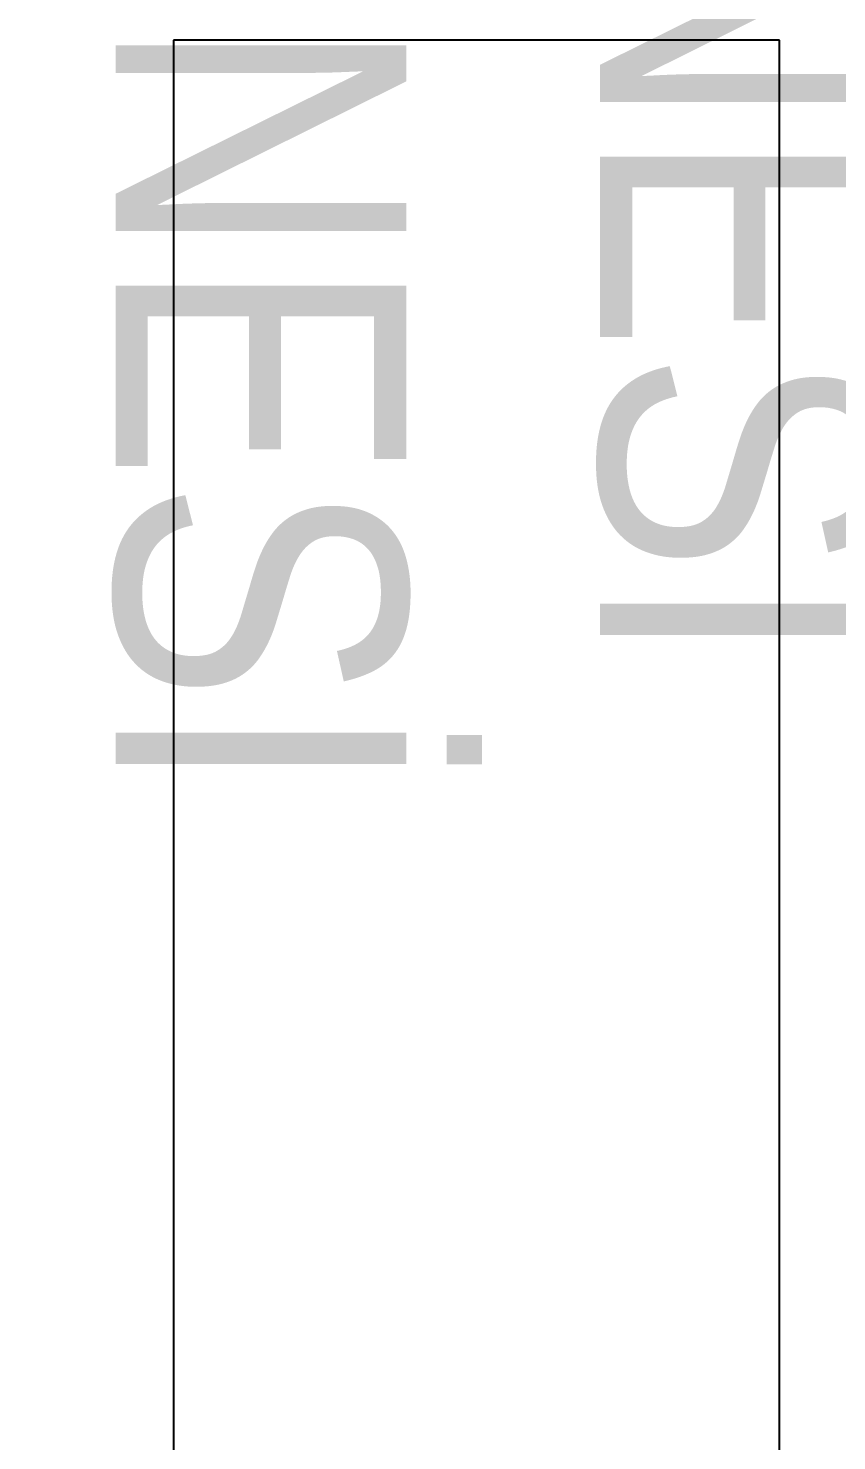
# Model space of a CAD drawing. Header units: inches. Extents: x 21 to 38546, y 13 to 15001.
# Drawn here: x 5981.25 to 6001.21, y 1953.81 to 1988.68 of the extents above; entities that cross this region are included whole.
import ezdxf

# ---------------------------------------------------------------- set-up
doc = ezdxf.new("R2010")
doc.units = ezdxf.units.IN
doc.header["$MEASUREMENT"] = 0
for name, color, linetype, lineweight in [('Z_MİM_-KM-ELECTRIC', 8, 'Continuous', 25), ('Z_MİM_-KM-TEXT-DETAIL', 8, 'Continuous', 25), ('Z_MİM_-KM-VITRF', 8, 'Continuous', 25)]:
    doc.layers.add(name, color=color, linetype=linetype, lineweight=lineweight)
doc.styles.add('-KM-OLCU', font='ARIALN.TTF')

# ---------------------------------------------------------------- blocks, each defined once
blk = doc.blocks.new('A$Cba0c6c82')
at = {"layer": 'Z_MİM_-KM-TEXT-DETAIL', "color": 7, "insert": (33.893, 58.781), "char_height": 7.17372, "attachment_point": 1, "style": '-KM-OLCU'}
blk.add_mtext_dynamic_manual_height_columns('ÇAMAŞIR MAKİNESİ\\PKURUTMA MAKİNESİ 10 KG', width=84.7034, gutter_width=12.5, heights=[0], dxfattribs=at)
blk = doc.blocks.new('A$Cc60b9af9')
at = {"ltscale": 2}
for p, q in [((54.298, 112.302), (39.341, 112.302)), ((39.341, 112.302), (39.341, 21.689)), ((54.298, 21.689), (54.298, 112.302))]:
    blk.add_line(p, q, dxfattribs=at)

msp = doc.modelspace()

# ---------------------------------------------------------------- block references
at = {"layer": 'Z_MİM_-KM-ELECTRIC', "ltscale": 0.5, "rotation": 270}
msp.add_blockref('A$Cba0c6c82', (5943.758, 2085.82), dxfattribs=at)
at = {"layer": 'Z_MİM_-KM-VITRF', "ltscale": 0.5}
msp.add_blockref('A$Cc60b9af9', (5945.497, 1876.084), dxfattribs=at)

doc.saveas('drawing.dxf')
